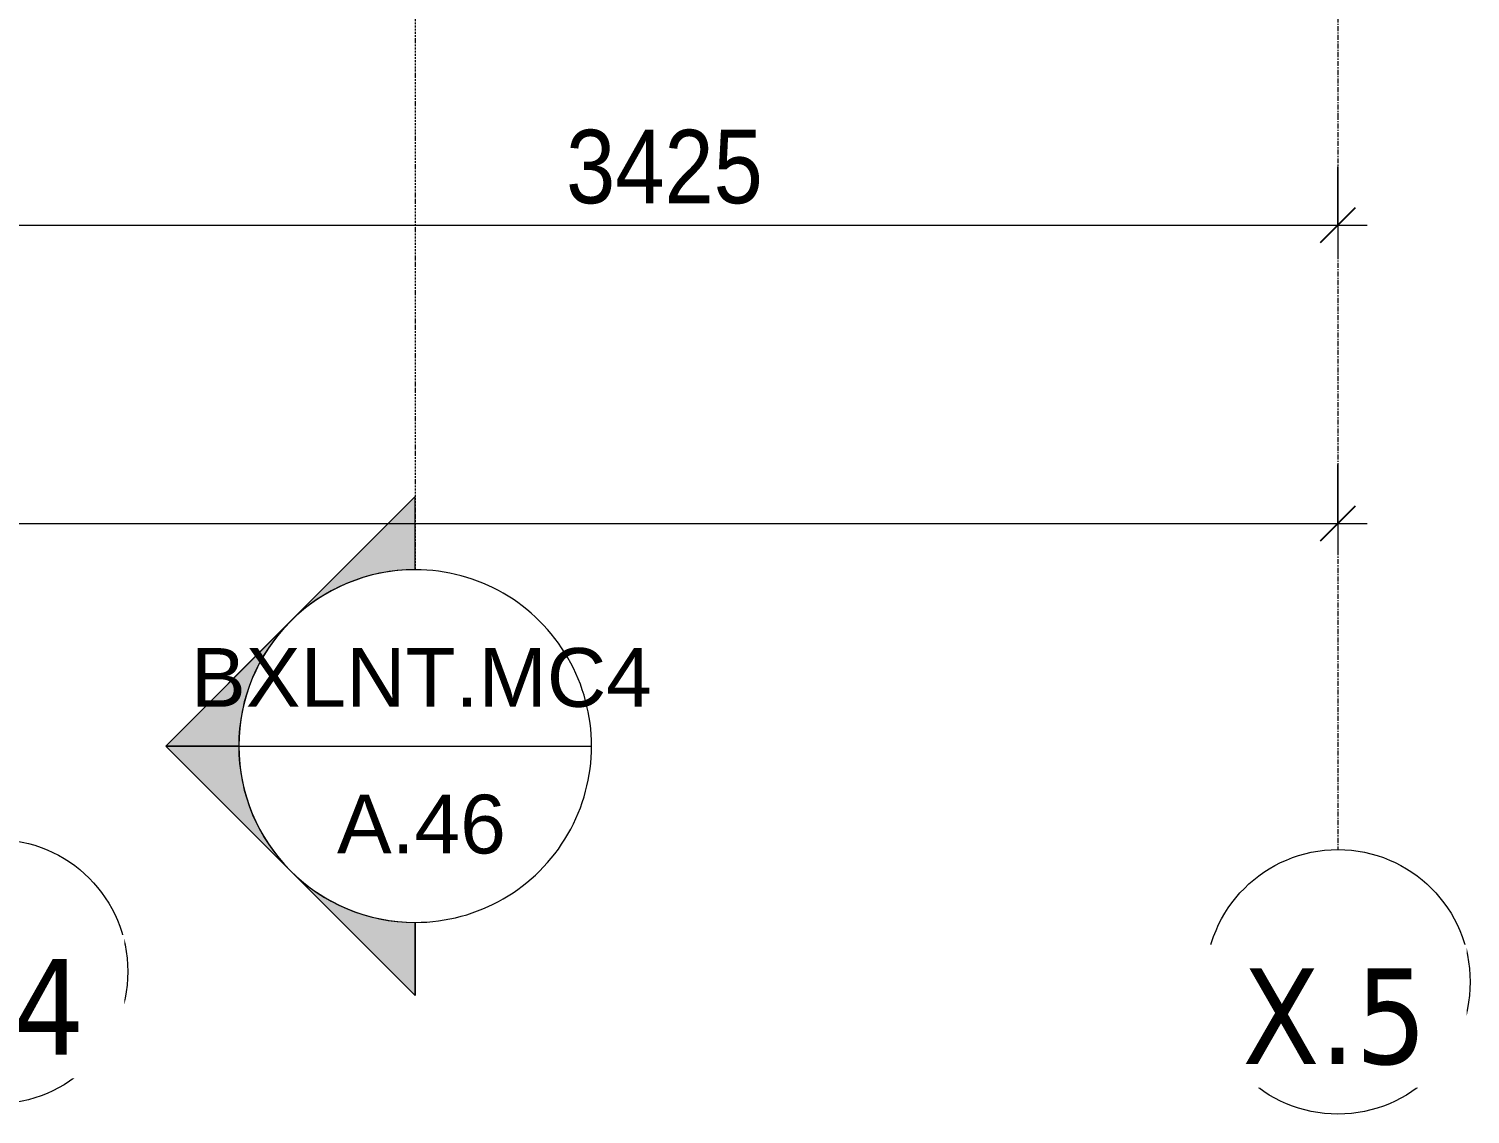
# Model space of a CAD drawing. Header units: millimetres. Extents: x 83532 to 228915, y -7302 to 22802.
# Drawn here: x 123189 to 126866, y 11808 to 14578 of the extents above; entities that cross this region are included whole.
import ezdxf

# ---------------------------------------------------------------- set-up
doc = ezdxf.new("R2010")
doc.units = ezdxf.units.MM
doc.linetypes.add('Dash Dot 3_16_', pattern=[7.9375, 4.7625, -1.5875, 0, -1.5875])
doc.linetypes.add('Grid Line', pattern=[22.225, 12.7, -3.175, 3.175, -3.175])
for name, color, linetype, lineweight in [('A-ANNO-DIMS', 211, 'Continuous', 9), ('A-ANNO-DIMS-75', 211, 'Continuous', 9), ('G-ANNO-SYMB', 111, 'Continuous', 9), ('G-ANNO-SYMB-1', 111, 'Dash Dot 3_16_', 18), ('S-GRID-1', 1, 'Grid Line', 9), ('S-GRID-IDEN', 1, 'Continuous', 9)]:
    doc.layers.add(name, color=color, linetype=linetype, lineweight=lineweight)
doc.styles.add('Arial', font='arial.ttf', dxfattribs={"height": 150})
doc.styles.add('Tahoma_B', font='tahomabd.ttf', dxfattribs={"height": 243.75})
doc.styles.add('UTM Avo', font='', dxfattribs={"width": 0.9, "height": 187.5})
doc.styles.get('UTM Avo').set_extended_font_data('UTM Avo')
doc.dimstyles.new('1_Dim_chi_tiet_2_5', dxfattribs={"dimscale": 304.8, "dimtxt": 187.368928, "dimasz": 0.295276, "dimexe": 0.246063, "dimexo": 0.0625, "dimgap": 0.024606, "dimtad": 1, "dimdec": 0, "dimrnd": 5, "dimzin": 0, "dimdsep": 46, "dimtxsty": 'UTM Avo', "dimblk1": 'OBLIQUE', "dimblk2": 'OBLIQUE', "dimsah": 1, "dimcen": 0.09, "dimdle": 0.246063, "dimazin": 0, "dimtfac": 1, "dimtdec": 4, "dimtix": 1, "dimtmove": 0, "dimatfit": 3, "dimfxl": 0.492126, "dimfxlon": 1, "dimtvp": 1, "dimtolj": 1, "dimtzin": 0, "dimarcsym": 2})

# ---------------------------------------------------------------- blocks, each defined once
blk = doc.blocks.new('Section - M_Section Head - Filled-352373-TKCS_BỂ XLNT - MẶT BẰNG NẮP BỂ')
at = {"layer": 'G-ANNO-SYMB'}
h = blk.add_hatch(color=256, dxfattribs=at)
edge = h.paths.add_edge_path()
edge.add_line((-6, 8.485), (-6, 6))
edge.add_arc((-6, 0), 6, 90, 135)
edge.add_line((-10.243, 4.243), (-6, 8.485))
h = blk.add_hatch(color=256, dxfattribs=at)
edge = h.paths.add_edge_path()
edge.add_line((-6, 8.485), (-1.757, 4.243))
edge.add_arc((-6, 0), 6, 45, 90)
edge.add_line((-6, 6), (-6, 8.485))
h = blk.add_hatch(color=256, dxfattribs=at)
edge = h.paths.add_edge_path()
edge.add_line((-14.485, 0), (-10.243, 4.243))
edge.add_arc((-6, 0), 6, 135, 180)
edge.add_line((-12, 0), (-14.485, 0))
h = blk.add_hatch(color=256, dxfattribs=at)
edge = h.paths.add_edge_path()
edge.add_line((2.485, 0), (0, 0))
edge.add_arc((-6, 0), 6, 360, 405)
edge.add_line((-1.757, 4.243), (2.485, 0))
for p, q in [((-6, 8.485), (-14.485, 0)), ((-6, 8.485), (-10.243, 4.243)), ((-6, 8.485), (2.485, 0)), ((-6, 6), (-6, 8.485)), ((-6, 8.485), (-6, 6)), ((-1.757, 4.243), (-6, 8.485)), ((-10.243, 4.243), (-14.485, 0)), ((2.485, 0), (-1.757, 4.243)), ((-14.485, 0), (-12, 0)), ((0, 0), (2.485, 0)), ((-12, 0), (-14.485, 0)), ((0, 0), (2.485, 0))]:
    blk.add_line(p, q, dxfattribs=at)
for start, end in [(360, 180), (90, 135), (45, 90), (135, 180), (360, 45), (180, 360)]:
    blk.add_arc((-6, 0), 6, start, end, dxfattribs=at)
blk = doc.blocks.new('Grid - M_Grid Head - Circle-353313-TKCS_BỂ XLNT - MẶT BẰNG NẮP BỂ')
at = {"layer": 'S-GRID-IDEN'}
blk.add_circle((0, 0), 4.5, dxfattribs=at)
blk = doc.blocks.new('DIMBLOCK56-TKCS_BỂ XLNT - MẶT BẰNG NẮP BỂ')
at = {"layer": 'A-ANNO-DIMS-75'}
for p, q in [((123103.8, 14226.4), (123103.8, 14001.4)), ((123103.8, 14076.4), (123103.8, 14226.4)), ((126528.8, 14226.4), (126528.8, 14001.4)), ((126528.8, 14076.4), (126528.8, 14226.4)), ((123103.8, 14076.4), (126603.8, 14076.4))]:
    blk.add_line(p, q, dxfattribs=at)
at = {"layer": 'A-ANNO-DIMS-75', "lineweight": 25}
for p, q in [((123103.8, 14076.4), (123148.8, 14121.4)), ((126528.8, 14076.4), (126573.8, 14121.4)), ((123103.8, 14076.4), (123058.8, 14031.4)), ((126528.8, 14076.4), (126483.8, 14031.4))]:
    blk.add_line(p, q, dxfattribs=at)
at = {"layer": 'A-ANNO-DIMS-75', "color": 0, "insert": (124559.5, 14320), "char_height": 187.5, "width": 616.236, "attachment_point": 1, "line_spacing_factor": 1.110334, "style": 'UTM Avo'}
blk.add_mtext('3425', dxfattribs=at)
blk = doc.blocks.new('_Oblique')
at = {"color": 0, "linetype": 'ByBlock', "lineweight": -2}
blk.add_line((-0.5, -0.5), (0.5, 0.5), dxfattribs=at)
blk = doc.blocks.new('DIMBLOCK57-TKCS_BỂ XLNT - MẶT BẰNG NẮP BỂ')
at = {"layer": 'A-ANNO-DIMS-75'}
for p, q in [((111378.8, 13465.6), (111378.8, 13240.6)), ((111378.8, 13315.6), (111378.8, 13465.6)), ((126528.8, 13465.6), (126528.8, 13240.6)), ((126528.8, 13315.6), (126528.8, 13465.6)), ((111303.8, 13315.6), (126603.8, 13315.6))]:
    blk.add_line(p, q, dxfattribs=at)
at = {"layer": 'A-ANNO-DIMS-75', "lineweight": 25}
for p, q in [((111378.8, 13315.6), (111423.8, 13360.6)), ((126528.8, 13315.6), (126573.8, 13360.6)), ((111378.8, 13315.6), (111333.8, 13270.6)), ((126528.8, 13315.6), (126483.8, 13270.6))]:
    blk.add_line(p, q, dxfattribs=at)
at = {"layer": 'A-ANNO-DIMS-75', "color": 0, "insert": (118632.9, 13559.2), "char_height": 187.5, "width": 770.294, "attachment_point": 1, "line_spacing_factor": 1.110334, "style": 'UTM Avo'}
blk.add_mtext('15150', dxfattribs=at)

msp = doc.modelspace()

# ---------------------------------------------------------------- linework, layer by layer
at = {"layer": 'G-ANNO-SYMB'}
msp.add_line((123724.4, 12747.6), (124624.4, 12747.6), dxfattribs=at)
at = {"layer": 'G-ANNO-SYMB-1'}
msp.add_line((124174.4, 22221.6), (124174.4, 13197.6), dxfattribs=at)
at = {"layer": 'S-GRID-1'}
for p, q in [((126528.8, 20251.8), (126528.8, 14358.3)), ((126528.8, 14358.3), (126528.8, 12483.3))]:
    msp.add_line(p, q, dxfattribs=at)

# ---------------------------------------------------------------- block references
at = {"layer": 'G-ANNO-SYMB', "xscale": 74.99999999999996, "yscale": 74.99999999999996, "zscale": 74.99999999999996, "rotation": 89.99999999999947}
msp.add_blockref('Section - M_Section Head - Filled-352373-TKCS_BỂ XLNT - MẶT BẰNG NẮP BỂ', (124174.4, 13197.6), dxfattribs=at)
at = {"layer": 'S-GRID-IDEN', "xscale": 74.99999999999996, "yscale": 74.99999999999996, "zscale": 74.99999999999996, "rotation": 180}
for p in [(123103.8, 12172), (126528.8, 12145.8)]:
    msp.add_blockref('Grid - M_Grid Head - Circle-353313-TKCS_BỂ XLNT - MẶT BẰNG NẮP BỂ', p, dxfattribs=at)

# ---------------------------------------------------------------- texts
at = {"layer": 'G-ANNO-SYMB', "char_height": 150, "attachment_point": 5, "line_spacing_factor": 0.936439, "style": 'Arial'}
for s, insert, width in [('\\pxqc,t6.35,12.7,19.05,25.4,31.75,38.1,44.45,50.8,57.15,63.5,69.85,76.2,82.55,88.9,95.25,101.6,107.95,114.3,120.65,127,133.35,139.7,146.05,152.4,158.75,165.1,171.45,177.8,184.15,190.5,196.85,203.2;{BXLNT.MC4}', (124190.4, 12921.6), 1200.75), ('\\pxqc,t6.35,12.7,19.05,25.4,31.75,38.1,44.45,50.8,57.15,63.5,69.85,76.2,82.55,88.9,95.25,101.6,107.95,114.3,120.65,127,133.35,139.7,146.05,152.4,158.75,165.1,171.45,177.8,184.15,190.5,196.85,203.2;{A.46}', (124190.4, 12547.4), 446.25)]:
    msp.add_mtext(s, dxfattribs=dict(at, insert=insert, width=width))

# ---------------------------------------------------------------- dimensions: what is measured, and where the dimension line sits
at = {"layer": 'A-ANNO-DIMS'}
for base, p1, p2, override, picture, middle in [((126528.8, 14076.4), (123103.8, 14226.4), (126528.8, 14226.4), {"dimpost": '<>', "dimfxl": 3425}, 'DIMBLOCK56-TKCS_BỂ XLNT - MẶT BẰNG NẮP BỂ', (124816.3, 14180.9)), ((126528.8, 13315.6), (111378.8, 13465.6), (126528.8, 13465.6), {"dimpost": '<>', "dimfxl": 15150}, 'DIMBLOCK57-TKCS_BỂ XLNT - MẶT BẰNG NẮP BỂ', (118953.8, 13420.1))]:
    dim = msp.add_linear_dim(base=base, p1=p1, p2=p2, dimstyle='1_Dim_chi_tiet_2_5', override=override, dxfattribs=at)
    dim.commit()
    dim.dimension.update_dxf_attribs({"geometry": picture, "text_midpoint": middle})

# ---------------------------------------------------------------- next in the draw order: texts
at = {"layer": 'S-GRID-IDEN', "char_height": 243.75, "width": 550.5, "attachment_point": 5, "line_spacing_factor": 0.996129, "style": 'Tahoma_B', "bg_fill": 3, "box_fill_scale": 1.25, "bg_fill_color": 9, "bg_fill_true_color": 13158600, "bg_fill_transparency": 0}
for s, insert in [('\\pxqc,t3.90769,7.81538,11.72308,15.63077,19.53846,23.44615,27.35385,31.26154,35.16923,39.07692,42.98462,46.89231,50.8,54.70769,58.61538,62.52308,66.43077,70.33846,74.24615,78.15385,82.06154,85.96923,89.87692,93.78462,97.69231,101.6,105.50769,109.41538,113.32308,117.23077,121.13846,125.04615;{X.4}', (123095.8, 12082.3)), ('\\pxqc,t3.90769,7.81538,11.72308,15.63077,19.53846,23.44615,27.35385,31.26154,35.16923,39.07692,42.98462,46.89231,50.8,54.70769,58.61538,62.52308,66.43077,70.33846,74.24615,78.15385,82.06154,85.96923,89.87692,93.78462,97.69231,101.6,105.50769,109.41538,113.32308,117.23077,121.13846,125.04615;{X.5}', (126520.8, 12056))]:
    msp.add_mtext(s, dxfattribs=dict(at, insert=insert))

doc.saveas('drawing.dxf')
